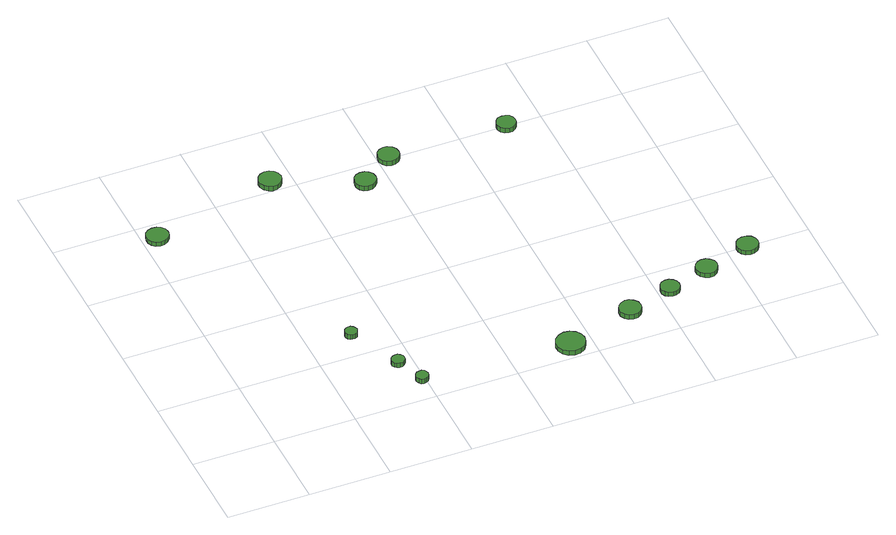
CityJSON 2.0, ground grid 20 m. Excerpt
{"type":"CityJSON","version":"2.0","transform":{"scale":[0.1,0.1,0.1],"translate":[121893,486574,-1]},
"CityObjects":{
"tree1":{"type":"SolitaryVegetationObject","attributes":{"function":"something"},"geometry":[{"type":"MultiSurface","lod":"1","boundaries":[[[0,1,2,3,4,5,6,7,8,9,10,11,12,13,14]],[[15,16,17,18,19,20,21,22,23,24,25,26,27,28,29]],[[0,29,28,1]],[[1,28,27,2]],[[2,27,26,3]],[[3,26,25,4]],[[4,25,24,5]],[[5,24,23,6]],[[6,23,22,7]],[[7,22,21,8]],[[8,21,20,9]],[[9,20,19,10]],[[10,19,18,11]],[[11,18,17,12]],[[12,17,16,13]],[[13,16,15,14]],[[14,15,29,0]]]}]},
"tree2":{"type":"SolitaryVegetationObject","attributes":{"function":"something"},"geometry":[{"type":"MultiSurface","lod":"1","boundaries":[[[30,31,32,33,34,35,36,37,38,39,40,41,42,43,44]],[[45,46,47,48,49,50,51,52,53,54,55,56,57,58,59]],[[30,59,58,31]],[[31,58,57,32]],[[32,57,56,33]],[[33,56,55,34]],[[34,55,54,35]],[[35,54,53,36]],[[36,53,52,37]],[[37,52,51,38]],[[38,51,50,39]],[[39,50,49,40]],[[40,49,48,41]],[[41,48,47,42]],[[42,47,46,43]],[[43,46,45,44]],[[44,45,59,30]]]}]},
"tree3":{"type":"SolitaryVegetationObject","attributes":{"function":"something"},"geometry":[{"type":"MultiSurface","lod":"1","boundaries":[[[60,61,62,63,64,65,66,67,68,69,70,71,72,73,74]],[[75,76,77,78,79,80,81,82,83,84,85,86,87,88,89]],[[60,89,88,61]],[[61,88,87,62]],[[62,87,86,63]],[[63,86,85,64]],[[64,85,84,65]],[[65,84,83,66]],[[66,83,82,67]],[[67,82,81,68]],[[68,81,80,69]],[[69,80,79,70]],[[70,79,78,71]],[[71,78,77,72]],[[72,77,76,73]],[[73,76,75,74]],[[74,75,89,60]]]}]},
"tree4":{"type":"SolitaryVegetationObject","attributes":{"function":"something"},"geometry":[{"type":"MultiSurface","lod":"1","boundaries":[[[90,91,92,93,94,95,96,97,98,99,100,101,102,103,104]],[[105,106,107,108,109,110,111,112,113,114,115,116,117,118,119]],[[90,119,118,91]],[[91,118,117,92]],[[92,117,116,93]],[[93,116,115,94]],[[94,115,114,95]],[[95,114,113,96]],[[96,113,112,97]],[[97,112,111,98]],[[98,111,110,99]],[[99,110,109,100]],[[100,109,108,101]],[[101,108,107,102]],[[102,107,106,103]],[[103,106,105,104]],[[104,105,119,90]]]}]},
"tree5":{"type":"SolitaryVegetationObject","attributes":{"function":"something"},"geometry":[{"type":"MultiSurface","lod":"1","boundaries":[[[120,121,122,123,124,125,126,127,128,129,130,131,132,133,134]],[[135,136,137,138,139,140,141,142,143,144,145,146,147,148,149]],[[120,149,148,121]],[[121,148,147,122]],[[122,147,146,123]],[[123,146,145,124]],[[124,145,144,125]],[[125,144,143,126]],[[126,143,142,127]],[[127,142,141,128]],[[128,141,140,129]],[[129,140,139,130]],[[130,139,138,131]],[[131,138,137,132]],[[132,137,136,133]],[[133,136,135,134]],[[134,135,149,120]]]}]},
"tree6":{"type":"SolitaryVegetationObject","attributes":{"function":"something"},"geometry":[{"type":"MultiSurface","lod":"1","boundaries":[[[150,151,152,153,154,155,156,157,158,159,160,161,162,163,164]],[[165,166,167,168,169,170,171,172,173,174,175,176,177,178,179]],[[150,179,178,151]],[[151,178,177,152]],[[152,177,176,153]],[[153,176,175,154]],[[154,175,174,155]],[[155,174,173,156]],[[156,173,172,157]],[[157,172,171,158]],[[158,171,170,159]],[[159,170,169,160]],[[160,169,168,161]],[[161,168,167,162]],[[162,167,166,163]],[[163,166,165,164]],[[164,165,179,150]]]}]},
"tree7":{"type":"SolitaryVegetationObject","attributes":{"function":"something"},"geometry":[{"type":"MultiSurface","lod":"1","boundaries":[[[180,181,182,183,184,185,186,187,188,189,190,191,192,193,194]],[[195,196,197,198,199,200,201,202,203,204,205,206,207,208,209]],[[180,209,208,181]],[[181,208,207,182]],[[182,207,206,183]],[[183,206,205,184]],[[184,205,204,185]],[[185,204,203,186]],[[186,203,202,187]],[[187,202,201,188]],[[188,201,200,189]],[[189,200,199,190]],[[190,199,198,191]],[[191,198,197,192]],[[192,197,196,193]],[[193,196,195,194]],[[194,195,209,180]]]}]},
"tree8":{"type":"SolitaryVegetationObject","attributes":{"function":"something"},"geometry":[{"type":"MultiSurface","lod":"1","boundaries":[[[210,211,212,213,214,215,216,217,218,219,220,221,222,223,224]],[[225,226,227,228,229,230,231,232,233,234,235,236,237,238,239]],[[210,239,238,211]],[[211,238,237,212]],[[212,237,236,213]],[[213,236,235,214]],[[214,235,234,215]],[[215,234,233,216]],[[216,233,232,217]],[[217,232,231,218]],[[218,231,230,219]],[[219,230,229,220]],[[220,229,228,221]],[[221,228,227,222]],[[222,227,226,223]],[[223,226,225,224]],[[224,225,239,210]]]}]},
"tree9":{"type":"SolitaryVegetationObject","attributes":{"function":"something"},"geometry":[{"type":"MultiSurface","lod":"1","boundaries":[[[240,241,242,243,244,245,246,247,248,249,250,251,252,253,254]],[[255,256,257,258,259,260,261,262,263,264,265,266,267,268,269]],[[240,269,268,241]],[[241,268,267,242]],[[242,267,266,243]],[[243,266,265,244]],[[244,265,264,245]],[[245,264,263,246]],[[246,263,262,247]],[[247,262,261,248]],[[248,261,260,249]],[[249,260,259,250]],[[250,259,258,251]],[[251,258,257,252]],[[252,257,256,253]],[[253,256,255,254]],[[254,255,269,240]]]}]},
"tree10":{"type":"SolitaryVegetationObject","attributes":{"function":"something"},"geometry":[{"type":"MultiSurface","lod":"1","boundaries":[[[270,271,272,273,274,275,276,277,278,279,280,281,282,283,284]],[[285,286,287,288,289,290,291,292,293,294,295,296,297,298,299]],[[270,299,298,271]],[[271,298,297,272]],[[272,297,296,273]],[[273,296,295,274]],[[274,295,294,275]],[[275,294,293,276]],[[276,293,292,277]],[[277,292,291,278]],[[278,291,290,279]],[[279,290,289,280]],[[280,289,288,281]],[[281,288,287,282]],[[282,287,286,283]],[[283,286,285,284]],[[284,285,299,270]]]}]},
"tree11":{"type":"SolitaryVegetationObject","attributes":{"function":"something"},"geometry":[{"type":"MultiSurface","lod":"1","boundaries":[[[300,301,302,303,304,305,306,307,308,309,310,311,312,313,314]],[[315,316,317,318,319,320,321,322,323,324,325,326,327,328,329]],[[300,329,328,301]],[[301,328,327,302]],[[302,327,326,303]],[[303,326,325,304]],[[304,325,324,305]],[[305,324,323,306]],[[306,323,322,307]],[[307,322,321,308]],[[308,321,320,309]],[[309,320,319,310]],[[310,319,318,311]],[[311,318,317,312]],[[312,317,316,313]],[[313,316,315,314]],[[314,315,329,300]]]}]},
"tree12":{"type":"SolitaryVegetationObject","attributes":{"function":"something"},"geometry":[{"type":"MultiSurface","lod":"1","boundaries":[[[330,331,332,333,334,335,336,337,338,339,340,341,342,343,344]],[[345,346,347,348,349,350,351,352,353,354,355,356,357,358,359]],[[330,359,358,331]],[[331,358,357,332]],[[332,357,356,333]],[[333,356,355,334]],[[334,355,354,335]],[[335,354,353,336]],[[336,353,352,337]],[[337,352,351,338]],[[338,351,350,339]],[[339,350,349,340]],[[340,349,348,341]],[[341,348,347,342]],[[342,347,346,343]],[[343,346,345,344]],[[344,345,359,330]]]}]},
"tree13":{"type":"SolitaryVegetationObject","attributes":{"function":"something"},"geometry":[{"type":"MultiSurface","lod":"1","boundaries":[[[360,361,362,363,364,365,366,367,368,369,370,371,372,373,374]],[[375,376,377,378,379,380,381,382,383,384,385,386,387,388,389]],[[360,389,388,361]],[[361,388,387,362]],[[362,387,386,363]],[[363,386,385,364]],[[364,385,384,365]],[[365,384,383,366]],[[366,383,382,367]],[[367,382,381,368]],[[368,381,380,369]],[[369,380,379,370]],[[370,379,378,371]],[[371,378,377,372]],[[372,377,376,373]],[[373,376,375,374]],[[374,375,389,360]]]}]}
},
"vertices":[
[59,743,26],[57,754,26],[50,763,26],[40,768,26],[29,769,26],[19,766,26],[10,759,26],[6,748,26],[6,737,26],[10,727,26],[19,720,26],[29,716,26],[40,717,26],[50,723,26],[57,732,26],[57,732,14],[50,723,14],[40,717,14],[29,716,14],[19,720,14],[10,727,14],[6,737,14],[6,748,14],[10,759,14],[19,766,14],[29,769,14],[40,768,14],[50,763,14],[57,754,14],[59,743,14],
[315,257,32],[313,263,32],[310,268,32],[304,272,32],[298,272,32],[292,270,32],[287,266,32],[284,260,32],[284,254,32],[287,248,32],[292,244,32],[298,242,32],[304,242,32],[310,245,32],[313,251,32],[313,251,19],[310,245,19],[304,242,19],[298,242,19],[292,244,19],[287,248,19],[284,254,19],[284,260,19],[287,266,19],[292,270,19],[298,272,19],[304,272,19],[310,268,19],[313,263,19],[315,257,19],
[375,127,30],[374,134,30],[370,139,30],[364,143,30],[357,143,30],[351,141,30],[346,137,30],[343,131,30],[343,124,30],[346,118,30],[351,114,30],[357,112,30],[364,112,30],[370,116,30],[374,121,30],[374,121,17],[370,116,17],[364,112,17],[357,112,17],[351,114,17],[346,118,17],[343,124,17],[343,131,17],[346,137,17],[351,141,17],[357,143,17],[364,143,17],[370,139,17],[374,134,17],[375,127,17],
[403,55,30],[401,61,30],[398,67,30],[392,70,30],[386,70,30],[379,68,30],[375,64,30],[372,58,30],[372,52,30],[375,46,30],[379,41,30],[386,39,30],[392,40,30],[398,43,30],[401,49,30],[401,49,17],[398,43,17],[392,40,17],[386,39,17],[379,41,17],[375,46,17],[372,52,17],[372,58,17],[375,64,17],[379,68,17],[386,70,17],[392,70,17],[398,67,17],[401,61,17],[403,55,17],
[369,817,29],[366,829,29],[360,838,29],[350,844,29],[338,845,29],[327,841,29],[319,834,29],[314,823,29],[314,812,29],[319,801,29],[327,794,29],[338,790,29],[350,791,29],[360,797,29],[366,806,29],[366,806,16],[360,797,16],[350,791,16],[338,790,16],[327,794,16],[319,801,16],[314,812,16],[314,823,16],[319,834,16],[327,841,16],[338,845,16],[350,844,16],[360,838,16],[366,829,16],[369,817,16],
[780,37,23],[777,51,23],[769,63,23],[756,70,23],[742,72,23],[728,67,23],[717,58,23],[711,44,23],[711,30,23],[717,16,23],[728,7,23],[742,2,23],[756,4,23],[769,11,23],[777,23,23],[777,23,10],[769,11,10],[756,4,10],[742,2,10],[728,7,10],[717,16,10],[711,30,10],[711,44,10],[717,58,10],[728,67,10],[742,72,10],[756,70,10],[769,63,10],[777,51,10],[780,37,10],
[564,729,31],[562,740,31],[555,749,31],[546,754,31],[535,755,31],[525,752,31],[517,745,31],[513,735,31],[513,724,31],[517,714,31],[525,707,31],[535,704,31],[546,705,31],[555,710,31],[562,719,31],[562,719,18],[555,710,18],[546,705,18],[535,704,18],[525,707,18],[517,714,18],[513,724,18],[513,735,18],[517,745,18],[525,752,18],[535,755,18],[546,754,18],[555,749,18],[562,740,18],[564,729,18],
[646,789,31],[644,799,31],[638,808,31],[628,814,31],[618,815,31],[607,811,31],[599,804,31],[595,794,31],[595,783,31],[599,774,31],[607,766,31],[618,763,31],[628,764,31],[638,770,31],[644,778,31],[644,778,18],[638,770,18],[628,764,18],[618,763,18],[607,766,18],[599,774,18],[595,783,18],[595,794,18],[599,804,18],[607,811,18],[618,815,18],[628,814,18],[638,808,18],[644,799,18],[646,789,18],
[944,97,18],[942,108,18],[935,117,18],[926,123,18],[915,124,18],[904,120,18],[896,113,18],[891,103,18],[891,91,18],[896,81,18],[904,74,18],[915,70,18],[926,71,18],[935,77,18],[942,86,18],[942,86,5],[935,77,5],[926,71,5],[915,70,5],[904,74,5],[896,81,5],[891,91,5],[891,103,5],[896,113,5],[904,120,5],[915,124,5],[926,123,5],[935,117,5],[942,108,5],[944,97,5],
[1053,131,17],[1051,140,17],[1046,148,17],[1037,153,17],[1028,154,17],[1018,151,17],[1011,145,17],[1007,136,17],[1007,126,17],[1011,117,17],[1018,111,17],[1028,108,17],[1037,109,17],[1046,113,17],[1051,121,17],[1051,121,5],[1046,113,5],[1037,109,5],[1028,108,5],[1018,111,5],[1011,117,5],[1007,126,5],[1007,136,5],[1011,145,5],[1018,151,5],[1028,154,5],[1037,153,5],[1046,148,5],[1051,140,5],[1053,131,5],
[934,791,26],[932,801,26],[927,809,26],[918,813,26],[909,814,26],[899,812,26],[892,805,26],[888,796,26],[888,787,26],[892,778,26],[899,771,26],[909,768,26],[918,769,26],[927,774,26],[932,782,26],[932,782,13],[927,774,13],[918,769,13],[909,768,13],[899,771,13],[892,778,13],[888,787,13],[888,796,13],[892,805,13],[899,812,13],[909,814,13],[918,813,13],[927,809,13],[932,801,13],[934,791,13],
[1159,161,17],[1157,172,17],[1150,181,17],[1141,186,17],[1130,187,17],[1120,184,17],[1112,177,17],[1107,167,17],[1107,156,17],[1112,146,17],[1120,139,17],[1130,135,17],[1141,136,17],[1150,142,17],[1157,151,17],[1157,151,5],[1150,142,5],[1141,136,5],[1130,135,5],[1120,139,5],[1112,146,5],[1107,156,5],[1107,167,5],[1112,177,5],[1120,184,5],[1130,187,5],[1141,186,5],[1150,181,5],[1157,172,5],[1159,161,5],
[1275,197,17],[1273,208,17],[1267,217,17],[1257,222,17],[1246,223,17],[1236,220,17],[1228,213,17],[1223,203,17],[1223,192,17],[1228,182,17],[1236,174,17],[1246,171,17],[1257,172,17],[1267,178,17],[1273,186,17],[1273,186,5],[1267,178,5],[1257,172,5],[1246,171,5],[1236,174,5],[1228,182,5],[1223,192,5],[1223,203,5],[1228,213,5],[1236,220,5],[1246,223,5],[1257,222,5],[1267,217,5],[1273,208,5],[1275,197,5]
]}
